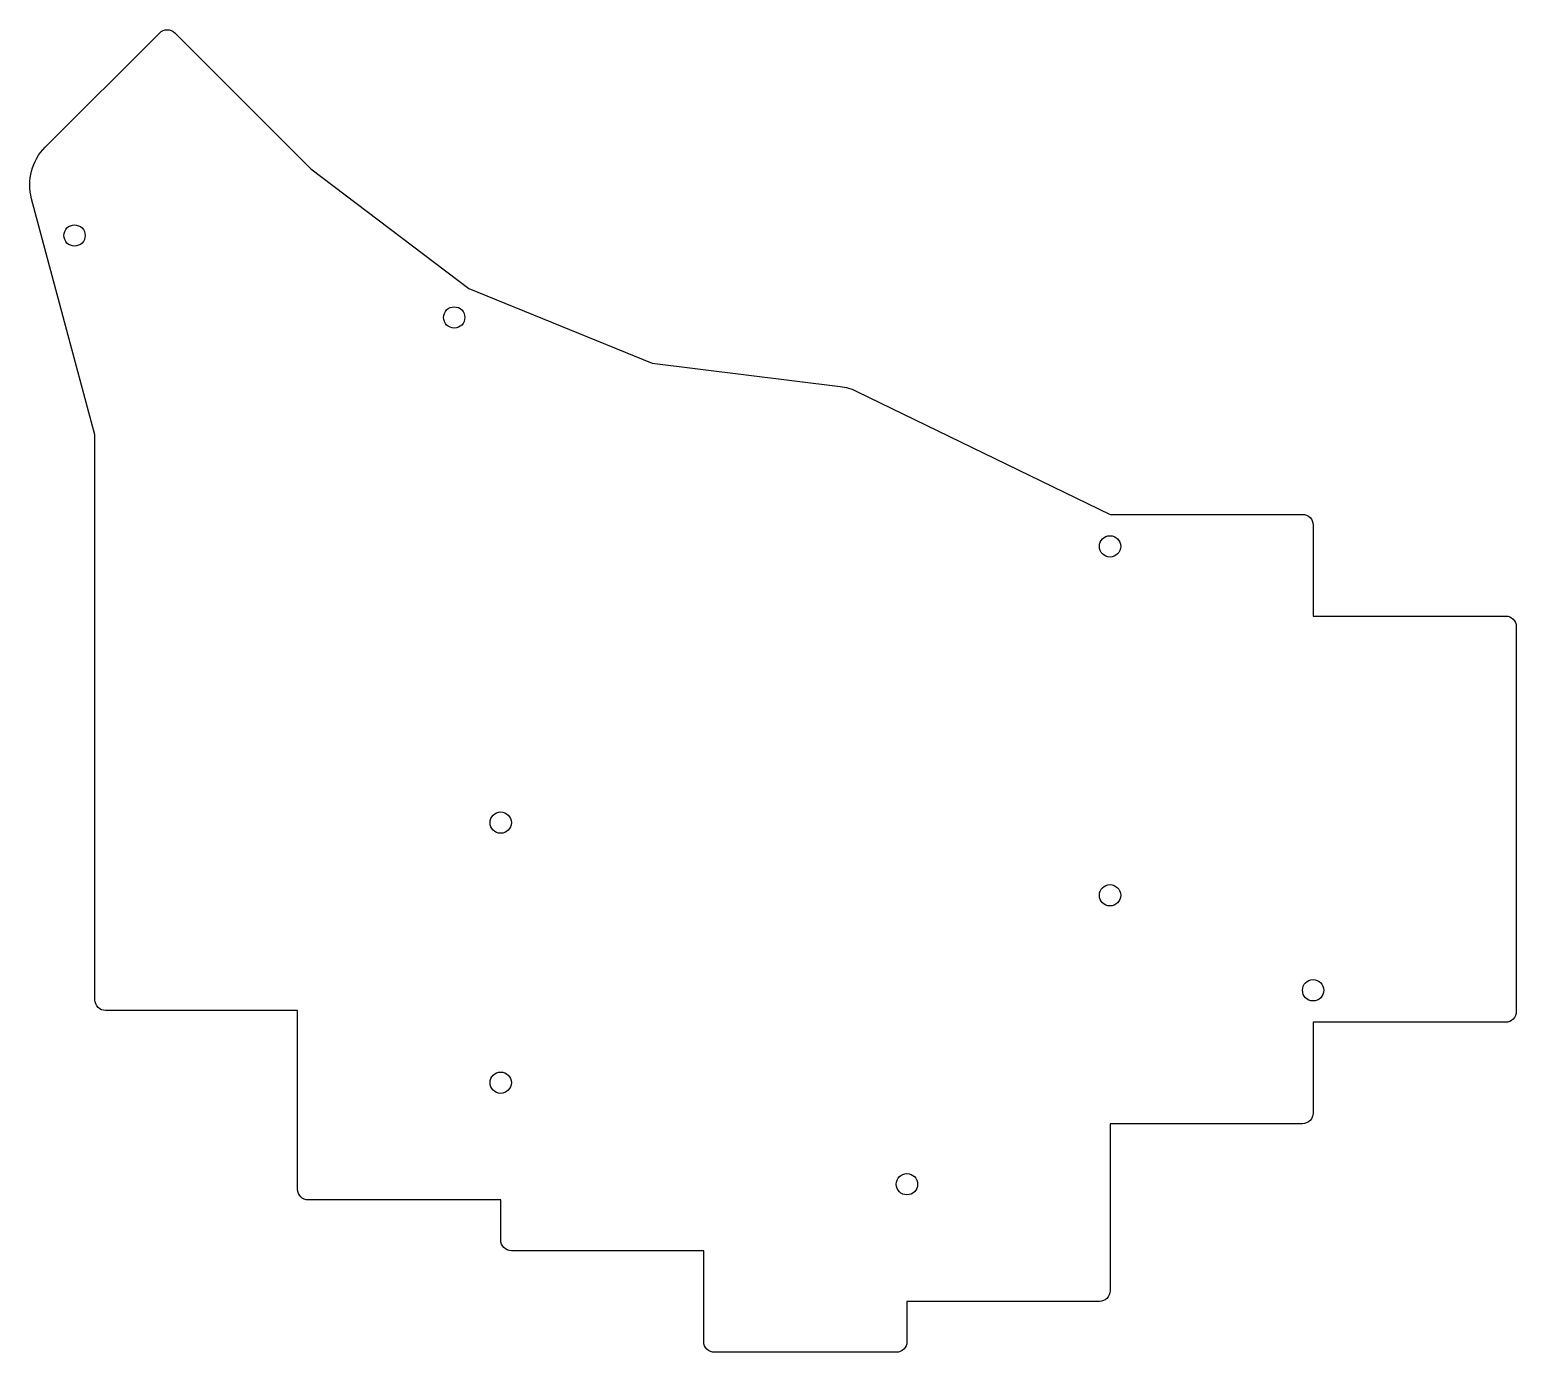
# Model space of a CAD drawing. Header units: millimetres. Extents: x 7 to 146, y 5 to 129.
import ezdxf

# ---------------------------------------------------------------- set-up
doc = ezdxf.new("R2010")
doc.units = ezdxf.units.MM
doc.layers.get('0').update_dxf_attribs({"linetype": 'CONTINUOUS'})

msp = doc.modelspace()

# ---------------------------------------------------------------- linework, layer by layer
for points in [[(6.95, 113.22, -0.268129), (8.24, 118.06), (18.97, 128.78, -0.414214), (20.38, 128.78), (33.14, 116.01), (47.96, 104.8), (65.17, 97.81), (82.78, 95.62, -0.08224), (84.35, 95.15), (108.1, 83.61), (126.15, 83.61, -0.414214), (127.15, 82.61), (127.15, 74.08), (145.2, 74.08, -0.414214), (146.2, 73.08), (146.2, 36.98, -0.414214), (145.2, 35.98), (127.15, 35.98), (127.15, 27.46, -0.414214), (126.15, 26.46), (108.1, 26.46), (108.1, 10.79, -0.414214), (107.1, 9.79), (89.05, 9.79), (89.05, 6.02, -0.414214), (88.05, 5.02), (71, 5.02, -0.414214), (70, 6.02), (70, 14.55), (51.95, 14.55, -0.414214), (50.95, 15.55), (50.95, 19.31), (32.9, 19.31, -0.414214), (31.9, 20.31), (31.9, 37.08), (13.9, 37.08, -0.414214), (12.9, 38.08), (12.9, 91.08)], [(51.95, 14.55, -0.414214), (50.95, 15.55), (50.95, 19.31), (32.9, 19.31, -0.414214), (31.9, 20.31), (31.9, 37.08), (13.9, 37.08, -0.414214), (12.9, 38.08), (12.9, 91.08), (6.95, 113.22, -0.268129), (8.24, 118.06), (18.97, 128.78, -0.414214), (20.38, 128.78), (33.14, 116.01), (47.96, 104.8), (65.17, 97.81), (82.78, 95.62, -0.08224), (84.35, 95.15), (108.1, 83.61), (126.15, 83.61, -0.414214), (127.15, 82.61), (127.15, 74.08), (145.2, 74.08, -0.414214), (146.2, 73.08), (146.2, 36.98, -0.414214), (145.2, 35.98), (127.15, 35.98), (127.15, 27.46, -0.414214), (126.15, 26.46), (108.1, 26.46), (108.1, 10.79, -0.414214), (107.1, 9.79), (89.05, 9.79), (89.05, 6.02, -0.414214), (88.05, 5.02), (71, 5.02, -0.414214), (70, 6.02), (70, 14.55)]]:
    msp.add_lwpolyline(points, format="xyb", close=True)
for centre in [(10.98, 109.77), (10.98, 109.77), (46.59, 102.08), (46.59, 102.08), (108.1, 80.61), (108.1, 80.61), (50.95, 54.7), (50.95, 54.7), (108.1, 47.89), (108.1, 47.89), (127.15, 38.98), (127.15, 38.98), (50.95, 30.31), (50.95, 30.31), (89.05, 20.79), (89.05, 20.79)]:
    msp.add_circle(centre, 1)

doc.saveas('drawing.dxf')
